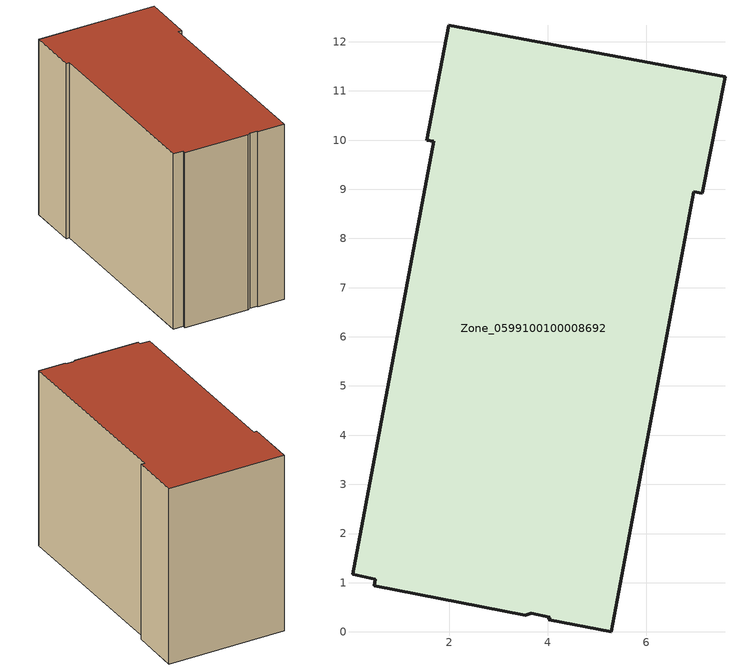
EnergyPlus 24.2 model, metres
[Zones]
Zone_0599100100008692
 floor ground (C_G): 4.04,0.3 3.66,0.38 3.54,0.34 0.47,0.94 0.49,1.07 0.03,1.17 1.68,9.98 1.54,10 1.99,12.34 7.6,11.29 7.14,8.92 6.97,8.95 5.29,0 4.02,0.25 z0
 wall outside (C_F): 7.14,8.92 7.6,11.29 1.99,12.34 1.54,10 1.68,9.98 0.03,1.17 0.49,1.07 0.47,0.94 3.54,0.34 3.66,0.38 4.04,0.3 4.02,0.25 5.29,0 6.97,8.95 7.14,8.92 z0:8.71
 roof outside (C_R): 3.66,0.38 4.04,0.3 4.02,0.25 5.29,0 6.97,8.95 7.14,8.92 7.6,11.29 1.99,12.34 1.54,10 1.68,9.98 0.03,1.17 0.49,1.07 0.47,0.94 3.54,0.34 z8.71
[BUILDING]
Pand.0599100100008692: North Axis=0; Terrain=City; Loads Convergence Tolerance Value=0.04; Temperature Convergence Tolerance Value=0.4; Solar Distribution=FullExterior; Maximum Number of Warmup Days=25; Minimum Number of Warmup Days=1
[Site:Location]
Rotterdam.The.Hague.AP_ZH_NLD Design_Conditions: Latitude=51.96; Longitude=4.45; Time Zone=1; Elevation=-4.5
[SITE:GROUNDTEMPERATURE:BUILDINGSURFACE]
18, 18, 18, 18, 18, 18, 18, 18, 18, 18, 18, 18
[MATERIAL] Thermal Absorptance=0.9; Solar Absorptance=0.7; Visible Absorptance=0.7
Name | Roughness | Thickness | Conductivity | Density | Specific Heat
G.TI.2015-2018 | MediumSmooth | 0.15 | 0.0428571 | 540 | 1210
F.TI.2015-2018 | Rough | 0.3 | 0.0666667 | 1920 | 840
R.TI.2015-2018 | MediumRough | 0.2 | 0.0333333 | 1500 | 1000
[CONSTRUCTION]
C_G: G.TI.2015-2018
C_F: F.TI.2015-2018
C_R: R.TI.2015-2018
[ZONE]
Zone_0599100100008692: Type=1; Multiplier=1; Ceiling Height=Autocalculate; Volume=Autocalculate; Floor Area=autocalculate; Part of Total Floor Area=Yes
[ZONEINFILTRATION:DESIGNFLOWRATE]
Infil_Zone_0599100100008692: Zone or ZoneList or Space or SpaceList=Zone_0599100100008692; Schedule=AlwaysOn; Design Flow Rate Calculation Method=Flow/Area; Flow Rate per Floor Area=0.0015; Constant Term Coefficient=1; Temperature Term Coefficient=0; Velocity Term Coefficient=0; Velocity Squared Term Coefficient=0
[HVACTEMPLATE:ZONE:IDEALLOADSAIRSYSTEM]
Zone_0599100100008692: Maximum Heating Supply Air Temperature=50; Minimum Cooling Supply Air Temperature=13; Maximum Heating Supply Air Humidity Ratio=0.0156; Minimum Cooling Supply Air Humidity Ratio=0.0077; Heating Limit=NoLimit; Cooling Limit=NoLimit; Dehumidification Control Type=ConstantSensibleHeatRatio; Cooling Sensible Heat Ratio=0.7; Dehumidification Setpoint=60; Humidification Control Type=None; Humidification Setpoint=30; Outdoor Air Method=None; Outdoor Air Flow Rate per Person=0.00944; Outdoor Air Flow Rate per Zone Floor Area=0; Outdoor Air Flow Rate per Zone=0; Demand Controlled Ventilation Type=None; Outdoor Air Economizer Type=NoEconomizer; Heat Recovery Type=None; Sensible Heat Recovery Effectiveness=0.7; Latent Heat Recovery Effectiveness=0.65
[ZONECONTROL:THERMOSTAT]
ThermostatControl_Zone_0599100100008692: Zone or ZoneList=Zone_0599100100008692; Control Type Schedule=DualSetpointControlType; Control 1=Thermostat_Zone_0599100100008692; Temperature Difference Between Cutout And Setpoint=0
[THERMOSTATSETPOINT:DUALSETPOINT]
Thermostat_Zone_0599100100008692: Heating Setpoint Temperature Schedule=HeatingSetpoint_Zone_0599100100008692; Cooling Setpoint Temperature Schedule=CoolingSetpoint_Zone_0599100100008692
[SCHEDULE:COMPACT]
HeatingSetpoint_Zone_0599100100008692: Through: 12/31, For: AllDays, Until: 24:00, 21
CoolingSetpoint_Zone_0599100100008692: Through: 12/31, For: AllDays, Until: 24:00, 24
DualSetpointControlType: Through: 12/31, For: AllDays, Until: 24:00, 4
AlwaysOn: Through: 12/31, For: AllDays, Until: 24:00, 1
